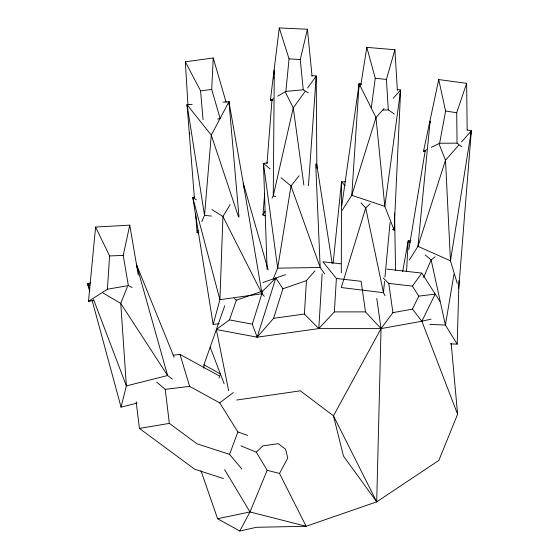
<?xml version="1.0" encoding="UTF-8"?>
<svg xmlns="http://www.w3.org/2000/svg" width="559" height="559" viewBox="0 0 559 559"><rect width="100%" height="100%" fill="white"/><g stroke="black" fill="none" stroke-linecap="round" stroke-linejoin="round"><path stroke-width="0.84" d="M341.304 272.806L341.507 181.829L345.804 181.752M200.988 470.727L217.598 518.724L239.755 531.05L256.35 527.298L306.129 526.271L376.717 501.849L381.042 328.608L376.759 298.45M450.226 343.848L457.192 344.141L458.981 280.751M217.605 119.13L220.12 118.417L211.707 89.475L213.238 57.975L185.336 61.811L187.95 104.903M203.769 368.213L203.951 364.768L224.725 305.787M406.575 271.22L408.189 240.852L410.788 240.677M358.913 87.197L359.116 83.738L361.659 84.123M431.066 319.133L421.877 321.25L381.042 328.608L318.798 328.608L304.403 314.039L306.444 280.611L314.948 270.856M228.645 390.699L216.354 329.537L257.147 337.168L318.798 328.608L322.138 273.91M318.798 328.608L334.359 311.894L336.399 278.466L322.878 261.752L340.794 263.806M95.596 227.031L88.483 301.371L107.405 289.22L109.599 255.945L95.596 227.031L129.765 225.158L138.283 275.07M392.502 229.56L394.144 230.105L384.823 206.355L375.983 117.551L359.116 83.738L351.793 195.294L342.234 210.142M308.463 185.644L316.219 76.066L311.943 75.458M316.094 77.799L316.219 76.066L307.548 88.07M264.68 193.302L262.989 214.991L265.455 215.837M266.985 163.808L272.002 99.607M273.624 78.784L273.763 77.051M273.966 74.445L274.301 70.106L273.26 195.832L272.023 198.131M458.736 288.339L471.335 130.876L467.121 129.891M429.948 122.959L430.102 121.233L429.815 122.952M384.536 281.429L383.481 292.692L385.046 295.767M384.948 277.096L390.084 222.503M277.746 96.134L285.873 91.397L289.052 58.856L279.283 27.95L307.415 29.243L312.09 76.555M430.102 121.233L417.936 246.33L409.412 259.928M333.129 263.072L341.507 181.829L345.05 185.651M272.932 100.201L270.36 100.438L279.283 27.95M399.951 95.191L400.3 92.605M371.344 107.405L375.257 78.281L366.837 47.361L394.899 49.737L397.393 90.488M341.849 205.363L359.116 83.738M470.378 136.913L470.65 135.187M470.923 133.461L471.335 130.876L461.573 141.965M360.772 85.31L366.837 47.361M471.335 130.876L450.463 260.836L457.227 283.336M408.839 249.447L425.252 150.49M453.964 274.308L445.397 325.052L457.192 344.141M402.627 271.758L408.189 240.852L410.159 242.487M431.199 147.401L439.626 143.251L445.607 111.031L438.717 79.56L466.625 83.333L467.163 130.135M425.266 151.168L423.547 151.175L438.717 79.56M132.155 287.571L128.374 285.607L123.225 255.407L129.765 225.158M308.282 92.836L303.237 89.768L300.26 59.568L307.415 29.243M137.067 403.123L121.065 407.148L126.376 385.892L120.751 303.404L127.431 286.62M219.177 323.647L213.161 324.499L219.918 299.694L222.936 216.494L230.161 204.601M394.34 114.085L388.288 109.864L386.423 79.427L394.899 49.737M252.284 324.164L262.737 291.043L275.825 278.033L282.917 288.751L273.582 318.316L257.147 337.168L252.284 324.164L229.442 319.888L216.354 329.537M257.147 337.168L275.825 278.033M461.888 146.786L457.059 143.153L456.71 112.736L466.625 83.333M229.442 319.888L236.387 300.162L262.737 291.043M218.967 378.094L220.428 374.02L203.951 364.768M241.879 469.029L229.553 454.369L237.882 431.953L219.715 402.864L189.641 386.381L165.219 389.35L156.695 382.097M263.596 213.377L262.989 214.991L265.043 211.162M451.19 343.54L457.597 414.268L438.857 460.399L376.717 501.849L343.485 456.116L333.464 415.847L300.358 390.832L236.716 400.02M273.099 279.234L277.669 268.145L291.008 185.958L299.121 175.743M239.755 531.05L249.978 511.953L267.174 470.301L256.301 452.14L240.95 445.886M198.822 232.837L197.103 232.67L198.117 230.308M201.827 221.664L204.531 215.383L211.288 135.124L228.952 101.717L222.971 102.143M423.624 277.348L431.143 259.921L435.195 256.77M376.717 501.849L333.464 415.847L381.042 328.608L392.914 312.642L412.43 309.12L418.803 296.144L435.216 294.097L421.877 321.25L457.597 414.268M217.598 518.724L249.978 511.953L306.129 526.271L279.528 473.452L287.745 458.017L285.537 449.156L278.256 443.65L262.933 445.865L256.301 452.14M304.997 91.606L293.265 107.845L273.26 195.832L275.72 196.677M383.292 278.082L388.764 283.399L412.402 286.117L421.821 273.106L439.835 301.329M458.701 145.221L445.495 160.223L417.936 246.33L450.463 260.836L445.495 160.223L439.081 143.977M384.012 108.586L375.983 117.551L351.793 195.294L384.823 206.355L400.642 90.02L397.253 89.51M393.187 98.342L400.642 90.02L394.144 230.105L393.725 228.449M370.114 203.742L365.719 207.948L341.269 287.536L383.481 292.692L365.719 207.948L360.995 202.847M219.715 402.864L233.327 392.537M270.36 100.438L273.316 98.719M423.547 151.175L426.608 149.665M89.713 291.477L87.665 283.937L90.858 282.644M262.842 282.526L285.558 274.665M282.917 288.751L306.444 280.611M194.441 197.061L192.792 197.537L213.161 324.499M107.405 289.22L128.374 285.607M88.483 301.371L93.584 300.49M136.165 401.697L139.408 428.418L169.356 423.394L196.936 443.769L229.553 454.369M267.712 162.739L263.457 163.403L267.104 269.333M264.337 296.319L262.024 293.754L219.918 299.694L192.792 197.537L196.468 199.843M273.582 318.316L304.403 314.039M173.129 355.231L179.984 354.399L218.814 375.683M185.336 61.811L200.555 90.81L211.707 89.475M285.873 91.397L303.237 89.768M194.371 197.851L187.062 104.729L192.191 104.358M383.069 110.151L388.288 109.864M109.599 255.945L123.225 255.407M439.626 143.251L457.059 143.153M334.359 311.894L365.481 311.894L381.042 328.608M429.801 324.388L445.397 325.052L431.143 259.921L425.238 255.016M289.052 58.856L300.26 59.568M211.456 216.067L204.531 215.383L187.062 104.729L211.288 135.124L238.344 216.368M375.257 78.281L386.423 79.427M386.849 269.096L421.821 273.106M336.399 278.466L361.135 281.31L365.481 311.894M445.607 111.031L456.71 112.736M267.174 470.301L279.528 473.452M223.474 478.56L194.581 469.162L139.408 428.418M237.882 431.953L247.735 435.419M89.838 289.646L87.665 283.937L89.922 285.265M102.709 292.783L120.751 303.404L167.616 375.529L172.438 379.128M211.903 209.555L222.936 216.494L262.024 293.754M234.305 298.569L236.387 300.162M270.179 168.902L263.457 163.403L277.669 268.145L320.188 267.488L324.625 273.861M280.932 177.706L291.008 185.958L320.188 267.488L315.709 164.011M412.43 309.12L421.877 321.25M412.402 286.117L418.803 296.144M224.599 469.574L249.978 511.953M285.523 92.445L293.265 107.845L303.865 185.071M137.989 270.137L136.34 264.253L174.115 357.264M87.665 283.937L89.237 287.99M210.156 347.153L224.159 383.795M93.549 299.435L126.376 385.892L167.616 375.529L136.34 264.253M179.984 354.399L189.641 386.381M213.238 57.975L226.109 102.241M268.152 269.85L243.256 183.059L261.591 291.183M92.214 300.7L121.065 407.148M229.246 105.176L228.952 101.717L244.206 188.432M187.062 104.729L187.482 107.314M316.673 163.892L332.179 263.401M388.764 283.399L392.914 312.642M165.219 389.35L169.356 423.394M228.952 101.717L239.007 217.095M200.555 90.81L203.05 119.752M195.601 213.517L197.103 232.67M189.627 132.483L189.732 134.209M394.563 213.028L395.562 270.318M316.219 76.066L316.848 168.343"/></g></svg>
